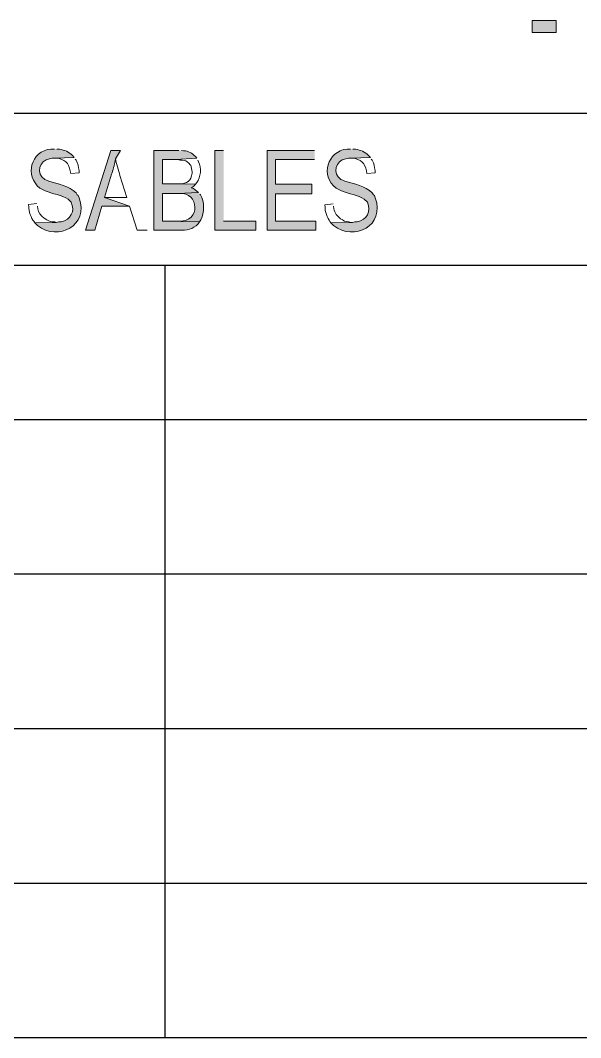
# Model space of a CAD drawing. Header units: inches. Extents: x 5 to 295, y 10 to 227.
# Drawn here: x 263.47 to 273.54, y 60.51 to 78.8 of the extents above; entities that cross this region are included whole.
import ezdxf

# ---------------------------------------------------------------- set-up
doc = ezdxf.new("R2010")
doc.units = ezdxf.units.IN
doc.header["$MEASUREMENT"] = 0
doc.layers.add('1- 3', color=3, linetype='Continuous')

msp = doc.modelspace()

# ---------------------------------------------------------------- hatches: boundary and pattern name
at = {"layer": '1- 3'}
h = msp.add_hatch(color=256, dxfattribs=at)
h.dxf.hatch_style = 2
h.paths.add_polyline_path([(273.101, 78.583), (273.101, 78.804), (272.667, 78.804), (272.667, 78.583)])
h = msp.add_hatch(color=256, dxfattribs=at)
edge = h.paths.add_edge_path()
edge.add_spline(control_points=[(264.081, 76.49), (264.081, 76.49), (264.017, 76.49), (264.017, 76.49), (263.658, 76.454), (263.533, 76.008), (263.82, 75.787), (263.82, 75.787), (263.915, 75.739), (263.915, 75.739), (264.041, 75.682), (264.218, 75.661), (264.325, 75.589), (264.325, 75.589), (264.381, 75.534), (264.381, 75.534), (264.453, 75.366), (264.376, 75.224), (264.199, 75.178), (264.199, 75.178), (264.16, 75.178), (264.16, 75.178), (264.16, 75.178), (264.112, 75.171), (264.112, 75.171), (264.112, 75.171), (263.725, 75.163), (263.725, 75.163), (263.725, 75.163), (263.773, 75.115), (263.773, 75.115), (264.148, 74.823), (264.707, 75.116), (264.523, 75.613), (264.523, 75.613), (264.507, 75.652), (264.507, 75.652), (264.507, 75.652), (264.491, 75.668), (264.491, 75.668), (264.491, 75.668), (264.468, 75.7), (264.468, 75.7), (264.345, 75.832), (264.142, 75.858), (263.978, 75.913), (263.978, 75.913), (263.938, 75.929), (263.938, 75.929), (263.938, 75.929), (263.907, 75.945), (263.907, 75.945), (263.74, 76.041), (263.811, 76.295), (263.994, 76.316), (263.994, 76.316), (264.041, 76.324), (264.041, 76.324), (264.041, 76.324), (264.089, 76.324), (264.089, 76.324), (264.089, 76.324), (264.436, 76.34), (264.436, 76.34), (264.436, 76.34), (264.404, 76.371), (264.404, 76.371), (264.337, 76.445), (264.26, 76.465), (264.168, 76.49), (264.168, 76.49), (264.12, 76.49), (264.12, 76.49)], knot_values=[0, 0, 0, 0, 0.035278, 0.035278, 0.035278, 0.070556, 0.070556, 0.070556, 0.105833, 0.105833, 0.105833, 0.141111, 0.141111, 0.141111, 0.176389, 0.176389, 0.176389, 0.211667, 0.211667, 0.211667, 0.246944, 0.246944, 0.246944, 0.282222, 0.282222, 0.282222, 0.3175, 0.3175, 0.3175, 0.352778, 0.352778, 0.352778, 0.388056, 0.388056, 0.388056, 0.423333, 0.423333, 0.423333, 0.458611, 0.458611, 0.458611, 0.493889, 0.493889, 0.493889, 0.529167, 0.529167, 0.529167, 0.564444, 0.564444, 0.564444, 0.599722, 0.599722, 0.599722, 0.635, 0.635, 0.635, 0.670278, 0.670278, 0.670278, 0.705556, 0.705556, 0.705556, 0.740833, 0.740833, 0.740833, 0.776111, 0.776111, 0.776111, 0.811389, 0.811389, 0.811389, 0.846667, 0.846667, 0.846667, 0.846667], degree=3, periodic=0)
edge.add_line((264.12, 76.49), (264.081, 76.49))
h = msp.add_hatch(color=256, dxfattribs=at)
edge = h.paths.add_edge_path()
edge.add_spline(control_points=[(269.404, 76.49), (269.404, 76.49), (269.341, 76.49), (269.341, 76.49), (268.985, 76.455), (268.855, 76.001), (269.144, 75.787), (269.144, 75.787), (269.239, 75.739), (269.239, 75.739), (269.364, 75.682), (269.542, 75.661), (269.649, 75.589), (269.649, 75.589), (269.705, 75.534), (269.705, 75.534), (269.776, 75.362), (269.7, 75.226), (269.523, 75.178), (269.523, 75.178), (269.483, 75.178), (269.483, 75.178), (269.483, 75.178), (269.436, 75.171), (269.436, 75.171), (269.436, 75.171), (269.049, 75.163), (269.049, 75.163), (269.049, 75.163), (269.096, 75.115), (269.096, 75.115), (269.473, 74.821), (270.029, 75.113), (269.847, 75.613), (269.847, 75.613), (269.831, 75.652), (269.831, 75.652), (269.831, 75.652), (269.815, 75.668), (269.815, 75.668), (269.815, 75.668), (269.792, 75.7), (269.792, 75.7), (269.669, 75.832), (269.466, 75.858), (269.302, 75.913), (269.302, 75.913), (269.262, 75.929), (269.262, 75.929), (269.262, 75.929), (269.231, 75.945), (269.231, 75.945), (269.064, 76.041), (269.134, 76.295), (269.318, 76.316), (269.318, 76.316), (269.365, 76.324), (269.365, 76.324), (269.365, 76.324), (269.412, 76.324), (269.412, 76.324), (269.412, 76.324), (269.76, 76.34), (269.76, 76.34), (269.76, 76.34), (269.728, 76.371), (269.728, 76.371), (269.661, 76.445), (269.584, 76.465), (269.491, 76.49), (269.491, 76.49), (269.444, 76.49), (269.444, 76.49)], knot_values=[0, 0, 0, 0, 0.035278, 0.035278, 0.035278, 0.070556, 0.070556, 0.070556, 0.105833, 0.105833, 0.105833, 0.141111, 0.141111, 0.141111, 0.176389, 0.176389, 0.176389, 0.211667, 0.211667, 0.211667, 0.246944, 0.246944, 0.246944, 0.282222, 0.282222, 0.282222, 0.3175, 0.3175, 0.3175, 0.352778, 0.352778, 0.352778, 0.388056, 0.388056, 0.388056, 0.423333, 0.423333, 0.423333, 0.458611, 0.458611, 0.458611, 0.493889, 0.493889, 0.493889, 0.529167, 0.529167, 0.529167, 0.564444, 0.564444, 0.564444, 0.599722, 0.599722, 0.599722, 0.635, 0.635, 0.635, 0.670278, 0.670278, 0.670278, 0.705556, 0.705556, 0.705556, 0.740833, 0.740833, 0.740833, 0.776111, 0.776111, 0.776111, 0.811389, 0.811389, 0.811389, 0.846667, 0.846667, 0.846667, 0.846667], degree=3, periodic=0)
edge.add_line((269.444, 76.49), (269.404, 76.49))
h = msp.add_hatch(color=256, dxfattribs=at)
edge = h.paths.add_edge_path()
edge.add_spline(control_points=[(265.265, 76.466), (265.265, 76.466), (265.092, 76.466), (265.092, 76.466), (265.092, 76.466), (264.641, 75.028), (264.641, 75.028), (264.641, 75.028), (264.807, 75.028), (264.807, 75.028), (264.807, 75.028), (264.934, 75.463), (264.934, 75.463), (264.934, 75.463), (265.431, 75.463), (265.431, 75.463), (265.431, 75.463), (264.981, 75.621), (264.981, 75.621), (264.981, 75.621), (265.107, 76.039), (265.107, 76.039), (265.129, 76.1), (265.158, 76.213), (265.171, 76.276), (265.171, 76.276), (265.179, 76.316), (265.179, 76.316)], knot_values=[0, 0, 0, 0, 0.035278, 0.035278, 0.035278, 0.070556, 0.070556, 0.070556, 0.105833, 0.105833, 0.105833, 0.141111, 0.141111, 0.141111, 0.176389, 0.176389, 0.176389, 0.211667, 0.211667, 0.211667, 0.246944, 0.246944, 0.246944, 0.282222, 0.282222, 0.282222, 0.3175, 0.3175, 0.3175, 0.3175], degree=3, periodic=0)
edge.add_line((265.179, 76.316), (265.265, 76.466))
h = msp.add_hatch(color=256, dxfattribs=at)
edge = h.paths.add_edge_path()
edge.add_spline(control_points=[(266.316, 76.466), (266.316, 76.466), (265.866, 76.466), (265.866, 76.466), (265.866, 76.466), (265.866, 75.028), (265.866, 75.028), (265.866, 75.028), (266.316, 75.028), (266.316, 75.028), (266.463, 75.028), (266.561, 75.039), (266.664, 75.147), (266.664, 75.147), (266.687, 75.178), (266.687, 75.178), (266.687, 75.178), (266.024, 75.194), (266.024, 75.194), (266.024, 75.194), (266.024, 75.692), (266.024, 75.692), (266.024, 75.692), (266.3, 75.692), (266.3, 75.692), (266.3, 75.692), (266.671, 75.708), (266.671, 75.708), (266.671, 75.708), (266.64, 75.731), (266.64, 75.731), (266.64, 75.731), (266.608, 75.755), (266.608, 75.755), (266.608, 75.755), (266.577, 75.779), (266.577, 75.779), (266.577, 75.779), (266.537, 75.795), (266.537, 75.795), (266.537, 75.795), (266.561, 75.802), (266.561, 75.802), (266.561, 75.802), (266.592, 75.826), (266.592, 75.826), (266.592, 75.826), (266.616, 75.858), (266.616, 75.858), (266.616, 75.858), (266.024, 75.866), (266.024, 75.866), (266.024, 75.866), (266.024, 76.3), (266.024, 76.3), (266.024, 76.3), (266.261, 76.3), (266.261, 76.3), (266.261, 76.3), (266.64, 76.324), (266.64, 76.324), (266.64, 76.324), (266.616, 76.355), (266.616, 76.355), (266.557, 76.409), (266.489, 76.464), (266.403, 76.458), (266.403, 76.458), (266.363, 76.466), (266.363, 76.466)], knot_values=[0, 0, 0, 0, 0.035278, 0.035278, 0.035278, 0.070556, 0.070556, 0.070556, 0.105833, 0.105833, 0.105833, 0.141111, 0.141111, 0.141111, 0.176389, 0.176389, 0.176389, 0.211667, 0.211667, 0.211667, 0.246944, 0.246944, 0.246944, 0.282222, 0.282222, 0.282222, 0.3175, 0.3175, 0.3175, 0.352778, 0.352778, 0.352778, 0.388056, 0.388056, 0.388056, 0.423333, 0.423333, 0.423333, 0.458611, 0.458611, 0.458611, 0.493889, 0.493889, 0.493889, 0.529167, 0.529167, 0.529167, 0.564444, 0.564444, 0.564444, 0.599722, 0.599722, 0.599722, 0.635, 0.635, 0.635, 0.670278, 0.670278, 0.670278, 0.705556, 0.705556, 0.705556, 0.740833, 0.740833, 0.740833, 0.776111, 0.776111, 0.776111, 0.811389, 0.811389, 0.811389, 0.811389], degree=3, periodic=0)
edge.add_line((266.363, 76.466), (266.316, 76.466))
for points in [[(267.122, 76.466), (266.964, 76.466), (266.964, 75.028), (267.698, 75.028), (267.698, 75.194), (267.122, 75.194)], [(268.757, 76.466), (267.904, 76.466), (267.904, 75.028), (268.78, 75.028), (268.78, 75.194), (268.054, 75.194), (268.054, 75.684), (268.709, 75.684), (268.709, 75.858), (268.054, 75.858), (268.054, 76.3), (268.757, 76.3)]]:
    msp.add_hatch(color=256, dxfattribs=at).paths.add_polyline_path(points)
h = msp.add_hatch(color=256, dxfattribs=at)
edge = h.paths.add_edge_path()
edge.add_spline(control_points=[(266.671, 75.708), (266.671, 75.708), (266.3, 75.692), (266.3, 75.692), (266.3, 75.692), (266.324, 75.692), (266.324, 75.692), (266.688, 75.725), (266.71, 75.17), (266.324, 75.194), (266.324, 75.194), (266.024, 75.194), (266.024, 75.194), (266.024, 75.194), (266.687, 75.178), (266.687, 75.178), (266.687, 75.178), (266.711, 75.218), (266.711, 75.218), (266.777, 75.342), (266.783, 75.547), (266.703, 75.668), (266.703, 75.668), (266.695, 75.676), (266.695, 75.676)], knot_values=[0, 0, 0, 0, 0.035278, 0.035278, 0.035278, 0.070556, 0.070556, 0.070556, 0.105833, 0.105833, 0.105833, 0.141111, 0.141111, 0.141111, 0.176389, 0.176389, 0.176389, 0.211667, 0.211667, 0.211667, 0.246944, 0.246944, 0.246944, 0.282222, 0.282222, 0.282222, 0.282222], degree=3, periodic=0)
edge.add_line((266.695, 75.676), (266.671, 75.708))

# ---------------------------------------------------------------- linework, layer by layer
at = {"layer": '1- 3', "lineweight": 0}
for points in [[(273.101, 78.583), (273.101, 78.804), (272.667, 78.804), (272.667, 78.583), (273.101, 78.583)], [(267.122, 76.466), (266.964, 76.466), (266.964, 75.028), (267.698, 75.028), (267.698, 75.194), (267.122, 75.194)], [(268.757, 76.466), (267.904, 76.466), (267.904, 75.028), (268.78, 75.028), (268.78, 75.194), (268.054, 75.194), (268.054, 75.684), (268.709, 75.684), (268.709, 75.858), (268.054, 75.858), (268.054, 76.3), (268.757, 76.3)]]:
    msp.add_lwpolyline(points, dxfattribs=at)
at = {"layer": '1- 3', "lineweight": 25}
for points in [[(251.34, 77.137), (293.867, 77.137)], [(251.34, 74.404), (293.867, 74.404)], [(266.063, 74.404), (266.063, 60.51)], [(251.34, 71.624), (293.867, 71.624)], [(251.34, 68.851), (293.867, 68.851)], [(251.34, 66.071), (293.867, 66.071)], [(251.34, 63.291), (293.867, 63.291)], [(251.34, 60.51), (293.867, 60.51)], [(251.34, 60.51), (293.867, 60.51)]]:
    msp.add_lwpolyline(points, dxfattribs=at)
at = {"layer": '1- 3', "lineweight": 0}
for points, knots in [([(264.081, 76.49), (264.081, 76.49), (264.017, 76.49), (264.017, 76.49), (263.658, 76.454), (263.533, 76.008), (263.82, 75.787), (263.82, 75.787), (263.915, 75.739), (263.915, 75.739), (264.041, 75.682), (264.218, 75.661), (264.325, 75.589), (264.325, 75.589), (264.381, 75.534), (264.381, 75.534), (264.453, 75.366), (264.376, 75.224), (264.199, 75.178), (264.199, 75.178), (264.16, 75.178), (264.16, 75.178), (264.16, 75.178), (264.112, 75.171), (264.112, 75.171), (264.112, 75.171), (263.725, 75.163), (263.725, 75.163), (263.725, 75.163), (263.773, 75.115), (263.773, 75.115), (264.148, 74.823), (264.707, 75.116), (264.523, 75.613), (264.523, 75.613), (264.507, 75.652), (264.507, 75.652), (264.507, 75.652), (264.491, 75.668), (264.491, 75.668), (264.491, 75.668), (264.468, 75.7), (264.468, 75.7), (264.345, 75.832), (264.142, 75.858), (263.978, 75.913), (263.978, 75.913), (263.938, 75.929), (263.938, 75.929), (263.938, 75.929), (263.907, 75.945), (263.907, 75.945), (263.74, 76.041), (263.811, 76.295), (263.994, 76.316), (263.994, 76.316), (264.041, 76.324), (264.041, 76.324), (264.041, 76.324), (264.089, 76.324), (264.089, 76.324), (264.089, 76.324), (264.436, 76.34), (264.436, 76.34), (264.436, 76.34), (264.404, 76.371), (264.404, 76.371), (264.337, 76.445), (264.26, 76.465), (264.168, 76.49), (264.168, 76.49), (264.12, 76.49), (264.12, 76.49)], [0, 0, 0, 0, 1, 1, 1, 2, 2, 2, 3, 3, 3, 4, 4, 4, 5, 5, 5, 6, 6, 6, 7, 7, 7, 8, 8, 8, 9, 9, 9, 10, 10, 10, 11, 11, 11, 12, 12, 12, 13, 13, 13, 14, 14, 14, 15, 15, 15, 16, 16, 16, 17, 17, 17, 18, 18, 18, 19, 19, 19, 20, 20, 20, 21, 21, 21, 22, 22, 22, 23, 23, 23, 24, 24, 24, 24]), ([(269.404, 76.49), (269.404, 76.49), (269.341, 76.49), (269.341, 76.49), (268.985, 76.455), (268.855, 76.001), (269.144, 75.787), (269.144, 75.787), (269.239, 75.739), (269.239, 75.739), (269.364, 75.682), (269.542, 75.661), (269.649, 75.589), (269.649, 75.589), (269.705, 75.534), (269.705, 75.534), (269.776, 75.362), (269.7, 75.226), (269.523, 75.178), (269.523, 75.178), (269.483, 75.178), (269.483, 75.178), (269.483, 75.178), (269.436, 75.171), (269.436, 75.171), (269.436, 75.171), (269.049, 75.163), (269.049, 75.163), (269.049, 75.163), (269.096, 75.115), (269.096, 75.115), (269.473, 74.821), (270.029, 75.113), (269.847, 75.613), (269.847, 75.613), (269.831, 75.652), (269.831, 75.652), (269.831, 75.652), (269.815, 75.668), (269.815, 75.668), (269.815, 75.668), (269.792, 75.7), (269.792, 75.7), (269.669, 75.832), (269.466, 75.858), (269.302, 75.913), (269.302, 75.913), (269.262, 75.929), (269.262, 75.929), (269.262, 75.929), (269.231, 75.945), (269.231, 75.945), (269.064, 76.041), (269.134, 76.295), (269.318, 76.316), (269.318, 76.316), (269.365, 76.324), (269.365, 76.324), (269.365, 76.324), (269.412, 76.324), (269.412, 76.324), (269.412, 76.324), (269.76, 76.34), (269.76, 76.34), (269.76, 76.34), (269.728, 76.371), (269.728, 76.371), (269.661, 76.445), (269.584, 76.465), (269.491, 76.49), (269.491, 76.49), (269.444, 76.49), (269.444, 76.49)], [0, 0, 0, 0, 1, 1, 1, 2, 2, 2, 3, 3, 3, 4, 4, 4, 5, 5, 5, 6, 6, 6, 7, 7, 7, 8, 8, 8, 9, 9, 9, 10, 10, 10, 11, 11, 11, 12, 12, 12, 13, 13, 13, 14, 14, 14, 15, 15, 15, 16, 16, 16, 17, 17, 17, 18, 18, 18, 19, 19, 19, 20, 20, 20, 21, 21, 21, 22, 22, 22, 23, 23, 23, 24, 24, 24, 24]), ([(264.436, 76.34), (264.436, 76.34), (264.089, 76.324), (264.089, 76.324), (264.089, 76.324), (264.112, 76.324), (264.112, 76.324), (264.264, 76.312), (264.337, 76.243), (264.365, 76.095), (264.365, 76.095), (264.373, 76.047), (264.373, 76.047), (264.373, 76.047), (264.523, 76.063), (264.523, 76.063), (264.523, 76.063), (264.523, 76.103), (264.523, 76.103), (264.511, 76.176), (264.505, 76.226), (264.468, 76.292), (264.468, 76.292), (264.452, 76.308), (264.452, 76.308)], [0, 0, 0, 0, 1, 1, 1, 2, 2, 2, 3, 3, 3, 4, 4, 4, 5, 5, 5, 6, 6, 6, 7, 7, 7, 8, 8, 8, 8]), ([(265.265, 76.466), (265.265, 76.466), (265.092, 76.466), (265.092, 76.466), (265.092, 76.466), (264.641, 75.028), (264.641, 75.028), (264.641, 75.028), (264.807, 75.028), (264.807, 75.028), (264.807, 75.028), (264.934, 75.463), (264.934, 75.463), (264.934, 75.463), (265.431, 75.463), (265.431, 75.463), (265.431, 75.463), (264.981, 75.621), (264.981, 75.621), (264.981, 75.621), (265.107, 76.039), (265.107, 76.039), (265.129, 76.1), (265.158, 76.213), (265.171, 76.276), (265.171, 76.276), (265.179, 76.316), (265.179, 76.316)], [0, 0, 0, 0, 1, 1, 1, 2, 2, 2, 3, 3, 3, 4, 4, 4, 5, 5, 5, 6, 6, 6, 7, 7, 7, 8, 8, 8, 9, 9, 9, 9]), ([(265.265, 76.466), (265.265, 76.466), (265.179, 76.316), (265.179, 76.316), (265.182, 76.24), (265.24, 76.103), (265.258, 76.016), (265.258, 76.016), (265.384, 75.621), (265.384, 75.621), (265.384, 75.621), (264.981, 75.621), (264.981, 75.621), (264.981, 75.621), (265.431, 75.463), (265.431, 75.463), (265.431, 75.463), (265.566, 75.028), (265.566, 75.028), (265.566, 75.028), (265.747, 75.028), (265.747, 75.028)], [0, 0, 0, 0, 1, 1, 1, 2, 2, 2, 3, 3, 3, 4, 4, 4, 5, 5, 5, 6, 6, 6, 7, 7, 7, 7]), ([(266.316, 76.466), (266.316, 76.466), (265.866, 76.466), (265.866, 76.466), (265.866, 76.466), (265.866, 75.028), (265.866, 75.028), (265.866, 75.028), (266.316, 75.028), (266.316, 75.028), (266.463, 75.028), (266.561, 75.039), (266.664, 75.147), (266.664, 75.147), (266.687, 75.178), (266.687, 75.178), (266.687, 75.178), (266.024, 75.194), (266.024, 75.194), (266.024, 75.194), (266.024, 75.692), (266.024, 75.692), (266.024, 75.692), (266.3, 75.692), (266.3, 75.692), (266.3, 75.692), (266.671, 75.708), (266.671, 75.708), (266.671, 75.708), (266.64, 75.731), (266.64, 75.731), (266.64, 75.731), (266.608, 75.755), (266.608, 75.755), (266.608, 75.755), (266.577, 75.779), (266.577, 75.779), (266.577, 75.779), (266.537, 75.795), (266.537, 75.795), (266.537, 75.795), (266.561, 75.802), (266.561, 75.802), (266.561, 75.802), (266.592, 75.826), (266.592, 75.826), (266.592, 75.826), (266.616, 75.858), (266.616, 75.858), (266.616, 75.858), (266.024, 75.866), (266.024, 75.866), (266.024, 75.866), (266.024, 76.3), (266.024, 76.3), (266.024, 76.3), (266.261, 76.3), (266.261, 76.3), (266.261, 76.3), (266.64, 76.324), (266.64, 76.324), (266.64, 76.324), (266.616, 76.355), (266.616, 76.355), (266.557, 76.409), (266.489, 76.464), (266.403, 76.458), (266.403, 76.458), (266.363, 76.466), (266.363, 76.466)], [0, 0, 0, 0, 1, 1, 1, 2, 2, 2, 3, 3, 3, 4, 4, 4, 5, 5, 5, 6, 6, 6, 7, 7, 7, 8, 8, 8, 9, 9, 9, 10, 10, 10, 11, 11, 11, 12, 12, 12, 13, 13, 13, 14, 14, 14, 15, 15, 15, 16, 16, 16, 17, 17, 17, 18, 18, 18, 19, 19, 19, 20, 20, 20, 21, 21, 21, 22, 22, 22, 23, 23, 23, 23]), ([(266.64, 76.324), (266.64, 76.324), (266.261, 76.3), (266.261, 76.3), (266.261, 76.3), (266.292, 76.3), (266.292, 76.3), (266.292, 76.3), (266.34, 76.292), (266.34, 76.292), (266.34, 76.292), (266.379, 76.292), (266.379, 76.292), (266.379, 76.292), (266.419, 76.284), (266.419, 76.284), (266.419, 76.284), (266.442, 76.276), (266.442, 76.276), (266.442, 76.276), (266.466, 76.261), (266.466, 76.261), (266.466, 76.261), (266.498, 76.237), (266.498, 76.237), (266.498, 76.237), (266.521, 76.205), (266.521, 76.205), (266.521, 76.205), (266.529, 76.197), (266.529, 76.197), (266.529, 76.197), (266.553, 76.079), (266.553, 76.079), (266.553, 76.079), (266.553, 76.055), (266.553, 76.055), (266.544, 75.921), (266.459, 75.859), (266.332, 75.866), (266.332, 75.866), (266.024, 75.866), (266.024, 75.866), (266.024, 75.866), (266.616, 75.858), (266.616, 75.858), (266.616, 75.858), (266.64, 75.889), (266.64, 75.889), (266.714, 75.98), (266.724, 76.157), (266.671, 76.261), (266.671, 76.261), (266.656, 76.292), (266.656, 76.292)], [0, 0, 0, 0, 1, 1, 1, 2, 2, 2, 3, 3, 3, 4, 4, 4, 5, 5, 5, 6, 6, 6, 7, 7, 7, 8, 8, 8, 9, 9, 9, 10, 10, 10, 11, 11, 11, 12, 12, 12, 13, 13, 13, 14, 14, 14, 15, 15, 15, 16, 16, 16, 17, 17, 17, 18, 18, 18, 18]), ([(269.76, 76.34), (269.76, 76.34), (269.412, 76.324), (269.412, 76.324), (269.412, 76.324), (269.436, 76.324), (269.436, 76.324), (269.586, 76.312), (269.66, 76.241), (269.689, 76.095), (269.689, 76.095), (269.697, 76.047), (269.697, 76.047), (269.697, 76.047), (269.847, 76.063), (269.847, 76.063), (269.847, 76.063), (269.847, 76.103), (269.847, 76.103), (269.829, 76.179), (269.833, 76.221), (269.792, 76.292), (269.792, 76.292), (269.776, 76.308), (269.776, 76.308)], [0, 0, 0, 0, 1, 1, 1, 2, 2, 2, 3, 3, 3, 4, 4, 4, 5, 5, 5, 6, 6, 6, 7, 7, 7, 8, 8, 8, 8]), ([(266.671, 75.708), (266.671, 75.708), (266.3, 75.692), (266.3, 75.692), (266.3, 75.692), (266.324, 75.692), (266.324, 75.692), (266.688, 75.725), (266.71, 75.17), (266.324, 75.194), (266.324, 75.194), (266.024, 75.194), (266.024, 75.194), (266.024, 75.194), (266.687, 75.178), (266.687, 75.178), (266.687, 75.178), (266.711, 75.218), (266.711, 75.218), (266.777, 75.342), (266.783, 75.547), (266.703, 75.668), (266.703, 75.668), (266.695, 75.676), (266.695, 75.676)], [0, 0, 0, 0, 1, 1, 1, 2, 2, 2, 3, 3, 3, 4, 4, 4, 5, 5, 5, 6, 6, 6, 7, 7, 7, 8, 8, 8, 8]), ([(263.765, 75.51), (263.765, 75.51), (263.615, 75.494), (263.615, 75.494), (263.615, 75.494), (263.622, 75.447), (263.622, 75.447), (263.612, 75.389), (263.665, 75.229), (263.709, 75.194), (263.709, 75.194), (263.725, 75.163), (263.725, 75.163), (263.725, 75.163), (264.112, 75.171), (264.112, 75.171), (264.112, 75.171), (264.089, 75.178), (264.089, 75.178), (263.968, 75.168), (263.796, 75.285), (263.78, 75.415), (263.78, 75.415), (263.773, 75.463), (263.773, 75.463)], [0, 0, 0, 0, 1, 1, 1, 2, 2, 2, 3, 3, 3, 4, 4, 4, 5, 5, 5, 6, 6, 6, 7, 7, 7, 8, 8, 8, 8]), ([(269.089, 75.502), (269.089, 75.502), (268.938, 75.486), (268.938, 75.486), (268.938, 75.486), (268.946, 75.447), (268.946, 75.447), (268.936, 75.375), (268.99, 75.242), (269.033, 75.186), (269.033, 75.186), (269.049, 75.163), (269.049, 75.163), (269.049, 75.163), (269.436, 75.171), (269.436, 75.171), (269.436, 75.171), (269.412, 75.171), (269.412, 75.171), (269.412, 75.171), (269.373, 75.178), (269.373, 75.178), (269.373, 75.178), (269.333, 75.186), (269.333, 75.186), (269.333, 75.186), (269.294, 75.194), (269.294, 75.194), (269.294, 75.194), (269.262, 75.21), (269.262, 75.21), (269.262, 75.21), (269.262, 75.218), (269.262, 75.218), (269.262, 75.218), (269.223, 75.234), (269.223, 75.234), (269.172, 75.284), (269.111, 75.34), (269.104, 75.415), (269.104, 75.415), (269.096, 75.463), (269.096, 75.463)], [0, 0, 0, 0, 1, 1, 1, 2, 2, 2, 3, 3, 3, 4, 4, 4, 5, 5, 5, 6, 6, 6, 7, 7, 7, 8, 8, 8, 9, 9, 9, 10, 10, 10, 11, 11, 11, 12, 12, 12, 13, 13, 13, 14, 14, 14, 14])]:
    msp.add_open_spline(points, degree=3, knots=knots, dxfattribs=at)

doc.saveas('drawing.dxf')
